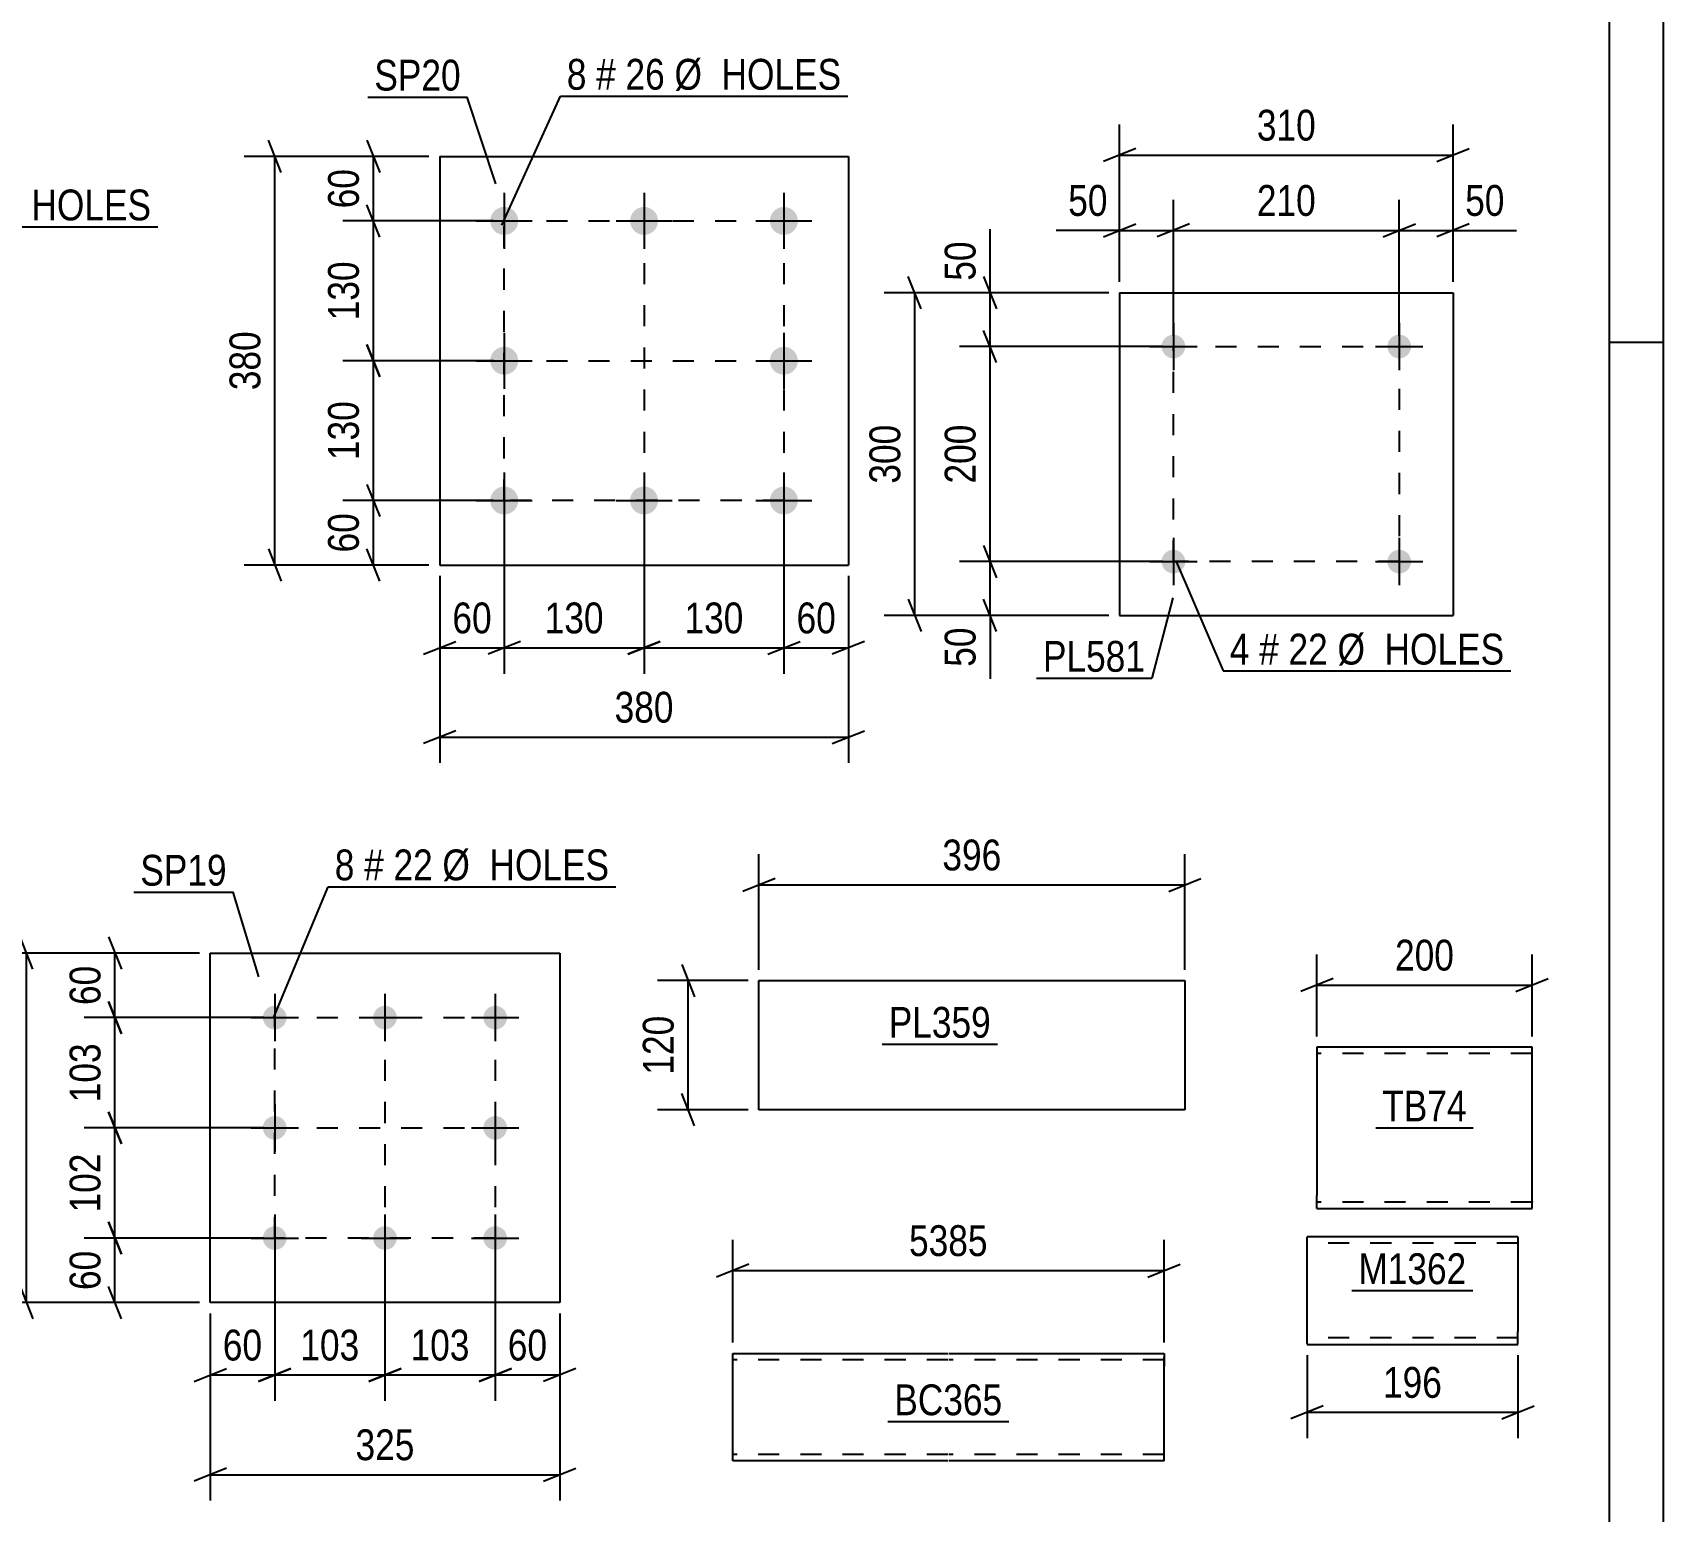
# Model space of a CAD drawing. Header units: millimetres. Extents: x 0 to 594, y 0 to 420.
# Drawn here: x 442.4 to 594, y 189.3 to 326.8 of the extents above; entities that cross this region are included whole.
import ezdxf

# ---------------------------------------------------------------- set-up
doc = ezdxf.new("R2010")
doc.units = ezdxf.units.MM
doc.linetypes.add('DXK_LINE_DOT2', pattern=[3.9198, 1.9599, -1.9599])
doc.styles.add('Arial Narrow', font='ARIALN.TTF', dxfattribs={"height": 0.2})

# ---------------------------------------------------------------- blocks, each defined once
blk = doc.blocks.new('Unknown-570345951-1135')
at = {"color": 5, "linetype": 'Continuous'}
for p, q in [((594, 0), (594, 420)), ((589, 5), (589, 415)), ((594, 298), (589, 298))]:
    blk.add_line(p, q, dxfattribs=at)
blk = doc.blocks.new('Part-570345951-2821 - 2807')
at = {"color": 2, "linetype": 'Continuous'}
for p, q in [((509.9, 226.66), (509.9, 238.66)), ((509.9, 238.66), (549.5, 238.66)), ((549.5, 238.66), (549.5, 226.66)), ((549.5, 226.66), (509.9, 226.66))]:
    blk.add_line(p, q, dxfattribs=at)
blk = doc.blocks.new('Part-570345951-2791 - 2776')
at = {"color": 2, "linetype": 'Continuous'}
for p, q in [((581.79, 232.47), (561.79, 232.47)), ((561.79, 232.47), (561.79, 218.67)), ((581.79, 218.67), (581.79, 232.47)), ((561.79, 217.82), (561.79, 218.67)), ((581.79, 217.47), (581.79, 218.67)), ((561.79, 217.56), (561.79, 217.82)), ((561.79, 217.47), (561.79, 217.56)), ((561.79, 217.47), (581.79, 217.47))]:
    blk.add_line(p, q, dxfattribs=at)
at = {"color": 7, "linetype": 'DXK_LINE_DOT2'}
for p, q in [((561.79, 232.37), (561.79, 231.27)), ((581.79, 231.87), (561.79, 231.87)), ((561.79, 218.11), (561.79, 218.67)), ((581.79, 218.07), (581.79, 218.44)), ((561.79, 218.07), (561.79, 218.11)), ((561.79, 217.82), (561.79, 218.11)), ((581.79, 218.07), (561.79, 218.07)), ((581.79, 218.11), (581.79, 218.07))]:
    blk.add_line(p, q, dxfattribs=at)
blk = doc.blocks.new('Part-570345951-3059 - 3043')
at = {"color": 2, "linetype": 'Continuous'}
for p, q in [((507.47, 194.09), (507.47, 204)), ((507.47, 204), (527.47, 204)), ((527.57, 204), (547.57, 204)), ((547.57, 204), (547.57, 203.91)), ((547.57, 203.91), (547.57, 202.8)), ((547.57, 194), (547.57, 202.8)), ((507.47, 194), (507.47, 194.09)), ((527.47, 194), (507.47, 194)), ((547.57, 194), (527.57, 194))]:
    blk.add_line(p, q, dxfattribs=at)
at = {"color": 7, "linetype": 'DXK_LINE_DOT2'}
for p, q in [((527.47, 203.4), (507.47, 203.4)), ((547.57, 203.4), (527.57, 203.4)), ((547.57, 202.8), (547.57, 203.65)), ((507.47, 194.6), (507.47, 194.64)), ((527.47, 194.6), (507.47, 194.6)), ((547.57, 194.6), (527.57, 194.6)), ((547.57, 194.6), (547.57, 194.64)), ((507.47, 194), (507.47, 194))]:
    blk.add_line(p, q, dxfattribs=at)
blk = doc.blocks.new('Part-570345951-2939 - 2890')
at = {"color": 2, "linetype": 'Continuous'}
for p, q in [((458.88, 208.72), (458.88, 241.22)), ((458.88, 241.22), (491.38, 241.22)), ((491.38, 241.22), (491.38, 208.72)), ((491.38, 208.72), (458.88, 208.72))]:
    blk.add_line(p, q, dxfattribs=at)
blk = doc.blocks.new('Bolt-570345951-2924 - 2890')
at = {"linetype": 'Continuous'}
for points in [[(464.88, 236.32, -1), (464.88, 234.12, -1)], [(475.13, 236.32, -1), (475.13, 234.12, -1)], [(485.38, 236.32, -1), (485.38, 234.12, -1)], [(464.88, 226.07, -1), (464.88, 223.87, -1)], [(485.38, 226.07, -1), (485.38, 223.87, -1)], [(464.88, 215.82, -1), (464.88, 213.62, -1)], [(475.13, 215.82, -1), (475.13, 213.62, -1)], [(485.38, 215.82, -1), (485.38, 213.62, -1)]]:
    blk.add_hatch(color=1, dxfattribs=at).paths.add_polyline_path(points)
at = {"color": 1, "linetype": 'Continuous'}
for p, q in [((464.88, 237.42), (464.88, 233.02)), ((475.13, 237.42), (475.13, 233.02)), ((485.38, 237.42), (485.38, 233.02)), ((462.68, 235.22), (467.08, 235.22)), ((472.93, 235.22), (477.33, 235.22)), ((483.18, 235.22), (487.58, 235.22)), ((464.88, 227.17), (464.88, 222.77)), ((485.38, 227.17), (485.38, 222.77)), ((462.68, 224.97), (467.08, 224.97)), ((483.18, 224.97), (487.58, 224.97)), ((464.88, 216.92), (464.88, 212.52)), ((475.13, 216.92), (475.13, 212.52)), ((485.38, 216.92), (485.38, 212.52)), ((462.68, 214.72), (467.08, 214.72)), ((472.93, 214.72), (477.33, 214.72)), ((483.18, 214.72), (487.58, 214.72))]:
    blk.add_line(p, q, dxfattribs=at)
blk = doc.blocks.new('Part-570345951-2505 - 2489')
at = {"color": 2, "linetype": 'Continuous'}
for p, q in [((480.22, 315.3), (480.22, 277.3)), ((480.22, 315.3), (518.22, 315.3)), ((518.22, 315.3), (518.22, 277.3)), ((480.22, 277.3), (518.22, 277.3))]:
    blk.add_line(p, q, dxfattribs=at)
blk = doc.blocks.new('Bolt-570345951-2538 - 2489')
at = {"linetype": 'Continuous'}
for points in [[(486.22, 310.6, -1), (486.22, 308, -1)], [(499.22, 310.6, -1), (499.22, 308, -1)], [(512.22, 310.6, -1), (512.22, 308, -1)], [(486.22, 297.6, -1), (486.22, 295, -1)], [(512.22, 297.6, -1), (512.22, 295, -1)], [(486.22, 284.6, -1), (486.22, 282, -1)], [(499.22, 284.6, -1), (499.22, 282, -1)], [(512.22, 284.6, -1), (512.22, 282, -1)]]:
    blk.add_hatch(color=1, dxfattribs=at).paths.add_polyline_path(points)
at = {"color": 1, "linetype": 'Continuous'}
for p, q in [((486.22, 311.9), (486.22, 306.7)), ((499.22, 311.9), (499.22, 306.7)), ((512.22, 311.9), (512.22, 306.7)), ((483.62, 309.3), (488.82, 309.3)), ((496.62, 309.3), (501.82, 309.3)), ((509.62, 309.3), (514.82, 309.3)), ((486.22, 298.9), (486.22, 293.7)), ((512.22, 298.9), (512.22, 293.7)), ((483.62, 296.3), (488.82, 296.3)), ((509.62, 296.3), (514.82, 296.3)), ((486.22, 285.9), (486.22, 280.7)), ((499.22, 285.9), (499.22, 280.7)), ((512.22, 285.9), (512.22, 280.7)), ((483.62, 283.3), (488.82, 283.3)), ((496.62, 283.3), (501.82, 283.3)), ((509.62, 283.3), (514.82, 283.3))]:
    blk.add_line(p, q, dxfattribs=at)
blk = doc.blocks.new('Part-570345951-2473 - 2459')
at = {"color": 2, "linetype": 'Continuous'}
for p, q in [((580.47, 214.84), (560.87, 214.84)), ((560.87, 204.93), (560.87, 214.84)), ((580.47, 214.84), (580.47, 206.04)), ((560.87, 204.93), (560.87, 204.84)), ((560.87, 204.84), (580.47, 204.84)), ((580.47, 204.84), (580.47, 206.04))]:
    blk.add_line(p, q, dxfattribs=at)
at = {"color": 7, "linetype": 'DXK_LINE_DOT2'}
for p, q in [((580.47, 214.24), (560.87, 214.24)), ((560.87, 205.44), (560.87, 205.49)), ((580.47, 205.44), (560.87, 205.44)), ((580.47, 205.49), (580.47, 205.81)), ((580.47, 205.44), (580.47, 205.49))]:
    blk.add_line(p, q, dxfattribs=at)
blk = doc.blocks.new('Bolt-570345951-2272 - 2238')
at = {"linetype": 'Continuous'}
for points in [[(549.54, 297.62, -1), (547.34, 297.62, -1)], [(570.54, 297.62, -1), (568.34, 297.62, -1)]]:
    blk.add_hatch(color=1, dxfattribs=at).paths.add_polyline_path(points)
at = {"color": 1, "linetype": 'Continuous'}
for p, q in [((548.44, 299.82), (548.44, 295.42)), ((569.44, 299.82), (569.44, 295.42)), ((546.24, 297.62), (550.64, 297.62)), ((567.24, 297.62), (571.64, 297.62))]:
    blk.add_line(p, q, dxfattribs=at)
blk = doc.blocks.new('Bolt-570345951-2277 - 2238')
at = {"linetype": 'Continuous'}
for points in [[(549.54, 277.62, -1), (547.34, 277.62, -1)], [(570.54, 277.62, -1), (568.34, 277.62, -1)]]:
    blk.add_hatch(color=1, dxfattribs=at).paths.add_polyline_path(points)
at = {"color": 1, "linetype": 'Continuous'}
for p, q in [((548.44, 279.82), (548.44, 275.42)), ((569.44, 279.82), (569.44, 275.42)), ((546.24, 277.62), (550.64, 277.62)), ((567.24, 277.62), (571.64, 277.62))]:
    blk.add_line(p, q, dxfattribs=at)
blk = doc.blocks.new('Part-570345951-2292 - 2238')
at = {"color": 2, "linetype": 'Continuous'}
for p, q in [((543.44, 302.62), (543.44, 272.62)), ((543.44, 302.62), (574.44, 302.62)), ((574.44, 302.62), (574.44, 272.62)), ((543.44, 272.62), (574.44, 272.62))]:
    blk.add_line(p, q, dxfattribs=at)
blk = doc.blocks.new('Rectangle-570345951-3029 - 2890')
at = {"color": 1, "linetype": 'DXK_LINE_DOT2'}
blk.add_lwpolyline([(464.88, 235.22), (485.38, 235.22), (485.38, 214.72), (464.88, 214.72), (464.88, 235.22)], close=True, dxfattribs=at)
blk = doc.blocks.new('Rectangle-570345951-2625 - 2489')
at = {"color": 1, "linetype": 'DXK_LINE_DOT2'}
blk.add_lwpolyline([(486.22, 309.3), (512.22, 309.3), (512.22, 283.3), (486.22, 283.3), (486.22, 309.3)], close=True, dxfattribs=at)
blk = doc.blocks.new('Rectangle-570345951-2401 - 2238')
at = {"color": 1, "linetype": 'DXK_LINE_DOT2'}
blk.add_lwpolyline([(548.44, 297.62), (569.44, 297.62), (569.44, 277.62), (548.44, 277.62), (548.44, 297.62)], close=True, dxfattribs=at)
blk = doc.blocks.new('Line-570345951-3019 - 2890')
at = {"color": 1, "linetype": 'DXK_LINE_DOT2'}
blk.add_line((475.13, 235.22), (475.13, 214.42), dxfattribs=at)
blk = doc.blocks.new('Line-570345951-2618 - 2489')
at = {"color": 1, "linetype": 'DXK_LINE_DOT2'}
blk.add_line((499.22, 309.3), (499.22, 283.3), dxfattribs=at)
blk = doc.blocks.new('Line-570345951-3012 - 2890')
at = {"color": 1, "linetype": 'DXK_LINE_DOT2'}
blk.add_line((464.88, 224.97), (485.38, 224.97), dxfattribs=at)
blk = doc.blocks.new('Line-570345951-2611 - 2489')
at = {"color": 1, "linetype": 'DXK_LINE_DOT2'}
blk.add_line((486.22, 296.3), (512.22, 296.3), dxfattribs=at)
blk = doc.blocks.new('StraightDimension-570345951-2823 - 2807')
at = {"color": 7, "linetype": 'Continuous'}
for p, q in [((509.9, 239.66), (509.9, 250.41)), ((549.5, 239.66), (549.5, 250.41)), ((511.4, 248.16), (508.4, 246.96)), ((509.9, 247.56), (549.5, 247.56)), ((548, 246.96), (551, 248.16))]:
    blk.add_line(p, q, dxfattribs=at)
at = {"color": 0}
blk.add_wipeout([(533.04, 248.31), (533.04, 252.51), (526.36, 252.51), (526.36, 248.31)], dxfattribs=at)
at = {"color": 3, "style": 'Arial Narrow'}
blk.add_text('396', height=2.863, dxfattribs=at).set_placement((526.96, 248.91))
blk = doc.blocks.new('StraightDimension-570345951-2834 - 2807')
at = {"color": 7, "linetype": 'Continuous'}
for p, q in [((502.72, 240.16), (503.92, 237.16)), ((508.9, 238.66), (500.47, 238.66)), ((503.32, 226.66), (503.32, 238.66)), ((503.92, 225.16), (502.72, 228.16)), ((508.9, 226.66), (500.47, 226.66))]:
    blk.add_line(p, q, dxfattribs=at)
at = {"color": 0}
blk.add_wipeout([(502.57, 236), (498.37, 236), (498.37, 229.32), (502.57, 229.32)], dxfattribs=at)
at = {"color": 3, "style": 'Arial Narrow'}
blk.add_text('120', height=2.863, rotation=90.0002, dxfattribs=at).set_placement((501.97, 229.92))
blk = doc.blocks.new('StraightDimension-570345951-2793 - 2776')
at = {"color": 7, "linetype": 'Continuous'}
for p, q in [((561.79, 233.47), (561.79, 241.1)), ((581.79, 233.47), (581.79, 241.1)), ((563.29, 238.85), (560.29, 237.65)), ((561.79, 238.25), (581.79, 238.25)), ((580.29, 237.65), (583.29, 238.85))]:
    blk.add_line(p, q, dxfattribs=at)
at = {"color": 0}
blk.add_wipeout([(575.13, 239), (575.13, 243.2), (568.45, 243.2), (568.45, 239)], dxfattribs=at)
at = {"color": 3, "style": 'Arial Narrow'}
blk.add_text('200', height=2.863, dxfattribs=at).set_placement((569.05, 239.6))
blk = doc.blocks.new('StraightDimension-570345951-3062 - 3043')
at = {"color": 7, "linetype": 'Continuous'}
for p, q in [((507.47, 205), (507.47, 214.55)), ((547.57, 205), (547.57, 214.55)), ((508.97, 212.3), (505.97, 211.1)), ((546.07, 211.1), (549.07, 212.3)), ((507.47, 211.7), (547.57, 211.7))]:
    blk.add_line(p, q, dxfattribs=at)
at = {"color": 0}
blk.add_wipeout([(531.77, 212.45), (531.77, 216.65), (523.26, 216.65), (523.26, 212.45)], dxfattribs=at)
at = {"color": 3, "style": 'Arial Narrow'}
blk.add_text('5385', height=2.863, dxfattribs=at).set_placement((523.86, 213.05))
blk = doc.blocks.new('StraightDimension-570345951-2941 - 2890')
at = {"color": 7, "linetype": 'Continuous'}
for p, q in [((449.42, 216.22), (450.62, 213.22)), ((463.88, 214.72), (447.17, 214.72)), ((450.02, 208.72), (450.02, 214.72)), ((450.62, 207.22), (449.42, 210.22)), ((457.88, 208.72), (447.17, 208.72))]:
    blk.add_line(p, q, dxfattribs=at)
at = {"color": 0}
blk.add_wipeout([(449.27, 214.14), (445.07, 214.14), (445.07, 209.29), (449.27, 209.29)], dxfattribs=at)
at = {"color": 3, "style": 'Arial Narrow'}
blk.add_text('60', height=2.863, rotation=90.0002, dxfattribs=at).set_placement((448.67, 209.89))
blk = doc.blocks.new('StraightDimension-570345951-2951 - 2890')
at = {"color": 7, "linetype": 'Continuous'}
for p, q in [((449.42, 242.72), (450.62, 239.72)), ((457.88, 241.22), (447.17, 241.22)), ((450.02, 235.22), (450.02, 241.22)), ((450.62, 233.72), (449.42, 236.72)), ((463.88, 235.22), (447.17, 235.22))]:
    blk.add_line(p, q, dxfattribs=at)
at = {"color": 0}
blk.add_wipeout([(449.27, 240.64), (445.07, 240.64), (445.07, 235.79), (449.27, 235.79)], dxfattribs=at)
at = {"color": 3, "style": 'Arial Narrow'}
blk.add_text('60', height=2.863, rotation=90.0002, dxfattribs=at).set_placement((448.67, 236.39))
blk = doc.blocks.new('StraightDimension-570345951-2966 - 2890')
at = {"color": 7, "linetype": 'Continuous'}
for p, q in [((442.4, 239.72), (441.2, 242.72)), ((457.88, 241.22), (438.95, 241.22)), ((441.8, 208.72), (441.8, 241.22)), ((441.2, 210.22), (442.4, 207.22)), ((457.88, 208.72), (438.95, 208.72))]:
    blk.add_line(p, q, dxfattribs=at)
at = {"color": 0}
blk.add_wipeout([(441.05, 228.31), (436.85, 228.31), (436.85, 221.62), (441.05, 221.62)], dxfattribs=at)
at = {"color": 3, "style": 'Arial Narrow'}
blk.add_text('325', height=2.863, rotation=90.0002, dxfattribs=at).set_placement((440.45, 222.22))
blk = doc.blocks.new('StraightDimension-570345951-10480 - 2890')
at = {"color": 7, "linetype": 'Continuous'}
for p, q in [((475.13, 213.72), (475.13, 199.59)), ((485.38, 213.72), (485.38, 199.59)), ((473.63, 201.39), (476.63, 202.59)), ((475.13, 201.99), (485.38, 201.99)), ((486.88, 202.59), (483.88, 201.39))]:
    blk.add_line(p, q, dxfattribs=at)
at = {"color": 0}
blk.add_wipeout([(483.59, 202.74), (483.59, 206.94), (476.91, 206.94), (476.91, 202.74)], dxfattribs=at)
at = {"color": 3, "style": 'Arial Narrow'}
blk.add_text('103', height=2.863, dxfattribs=at).set_placement((477.51, 203.34))
blk = doc.blocks.new('StraightDimension-570345951-2977 - 2890')
at = {"color": 7, "linetype": 'Continuous'}
for p, q in [((485.38, 213.72), (485.38, 199.59)), ((491.38, 207.72), (491.38, 199.59)), ((483.88, 201.39), (486.88, 202.59)), ((485.38, 201.99), (491.38, 201.99)), ((492.88, 202.59), (489.88, 201.39))]:
    blk.add_line(p, q, dxfattribs=at)
at = {"color": 0}
blk.add_wipeout([(490.81, 202.74), (490.81, 206.94), (485.95, 206.94), (485.95, 202.74)], dxfattribs=at)
at = {"color": 3, "style": 'Arial Narrow'}
blk.add_text('60', height=2.863, dxfattribs=at).set_placement((486.55, 203.34))
blk = doc.blocks.new('StraightDimension-570345951-2987 - 2890')
at = {"color": 7, "linetype": 'Continuous'}
for p, q in [((464.88, 213.72), (464.88, 199.59)), ((458.88, 207.72), (458.88, 199.59)), ((457.38, 201.39), (460.38, 202.59)), ((458.88, 201.99), (464.88, 201.99)), ((466.38, 202.59), (463.38, 201.39))]:
    blk.add_line(p, q, dxfattribs=at)
at = {"color": 0}
blk.add_wipeout([(464.31, 202.74), (464.31, 206.94), (459.45, 206.94), (459.45, 202.74)], dxfattribs=at)
at = {"color": 3, "style": 'Arial Narrow'}
blk.add_text('60', height=2.863, dxfattribs=at).set_placement((460.05, 203.34))
blk = doc.blocks.new('StraightDimension-570345951-3002 - 2890')
at = {"color": 7, "linetype": 'Continuous'}
for p, q in [((458.88, 207.72), (458.88, 190.32)), ((491.38, 207.72), (491.38, 190.32)), ((460.38, 193.32), (457.38, 192.12)), ((458.88, 192.72), (491.38, 192.72)), ((489.88, 192.12), (492.88, 193.32))]:
    blk.add_line(p, q, dxfattribs=at)
at = {"color": 0}
blk.add_wipeout([(478.47, 193.47), (478.47, 197.67), (471.79, 197.67), (471.79, 193.47)], dxfattribs=at)
at = {"color": 3, "style": 'Arial Narrow'}
blk.add_text('325', height=2.863, dxfattribs=at).set_placement((472.39, 194.07))
blk = doc.blocks.new('StraightDimension-570345951-10456 - 2890')
at = {"color": 7, "linetype": 'Continuous'}
for p, q in [((449.42, 226.47), (450.62, 223.47)), ((463.88, 224.97), (447.17, 224.97)), ((450.02, 214.72), (450.02, 224.97)), ((450.62, 213.22), (449.42, 216.22)), ((463.88, 214.72), (447.17, 214.72))]:
    blk.add_line(p, q, dxfattribs=at)
at = {"color": 0}
blk.add_wipeout([(449.27, 223.18), (445.07, 223.18), (445.07, 216.5), (449.27, 216.5)], dxfattribs=at)
at = {"color": 3, "style": 'Arial Narrow'}
blk.add_text('102', height=2.863, rotation=90.0002, dxfattribs=at).set_placement((448.67, 217.1))
blk = doc.blocks.new('StraightDimension-570345951-10458 - 2890')
at = {"color": 7, "linetype": 'Continuous'}
for p, q in [((449.42, 236.72), (450.62, 233.72)), ((463.88, 235.22), (447.17, 235.22)), ((450.02, 224.97), (450.02, 235.22)), ((450.62, 223.47), (449.42, 226.47)), ((463.88, 224.97), (447.17, 224.97))]:
    blk.add_line(p, q, dxfattribs=at)
at = {"color": 0}
blk.add_wipeout([(449.27, 233.43), (445.07, 233.43), (445.07, 226.75), (449.27, 226.75)], dxfattribs=at)
at = {"color": 3, "style": 'Arial Narrow'}
blk.add_text('103', height=2.863, rotation=90.0002, dxfattribs=at).set_placement((448.67, 227.35))
blk = doc.blocks.new('StraightDimension-570345951-10478 - 2890')
at = {"color": 7, "linetype": 'Continuous'}
for p, q in [((464.88, 213.72), (464.88, 199.59)), ((475.13, 213.72), (475.13, 199.59)), ((463.38, 201.39), (466.38, 202.59)), ((464.88, 201.99), (475.13, 201.99)), ((476.63, 202.59), (473.63, 201.39))]:
    blk.add_line(p, q, dxfattribs=at)
at = {"color": 0}
blk.add_wipeout([(473.34, 202.74), (473.34, 206.94), (466.66, 206.94), (466.66, 202.74)], dxfattribs=at)
at = {"color": 3, "style": 'Arial Narrow'}
blk.add_text('103', height=2.863, dxfattribs=at).set_placement((467.26, 203.34))
blk = doc.blocks.new('StraightDimension-570345951-10590 - 2489')
at = {"color": 7, "linetype": 'Continuous'}
for p, q in [((486.22, 282.3), (486.22, 267.2)), ((499.22, 282.3), (499.22, 267.2)), ((487.72, 270.2), (484.72, 269)), ((497.72, 269), (500.72, 270.2)), ((486.22, 269.6), (499.22, 269.6))]:
    blk.add_line(p, q, dxfattribs=at)
at = {"color": 0}
blk.add_wipeout([(496.07, 270.35), (496.07, 274.55), (489.38, 274.55), (489.38, 270.35)], dxfattribs=at)
at = {"color": 3, "style": 'Arial Narrow'}
blk.add_text('130', height=2.863, dxfattribs=at).set_placement((489.98, 270.95))
blk = doc.blocks.new('StraightDimension-570345951-2540 - 2489')
at = {"color": 7, "linetype": 'Continuous'}
for p, q in [((480.22, 276.3), (480.22, 258.9)), ((518.22, 276.3), (518.22, 258.9)), ((481.72, 261.9), (478.72, 260.7)), ((480.22, 261.3), (518.22, 261.3)), ((516.72, 260.7), (519.72, 261.9))]:
    blk.add_line(p, q, dxfattribs=at)
at = {"color": 0}
blk.add_wipeout([(502.57, 262.05), (502.57, 266.25), (495.88, 266.25), (495.88, 262.05)], dxfattribs=at)
at = {"color": 3, "style": 'Arial Narrow'}
blk.add_text('380', height=2.863, dxfattribs=at).set_placement((496.48, 262.65))
blk = doc.blocks.new('StraightDimension-570345951-2551 - 2489')
at = {"color": 7, "linetype": 'Continuous'}
for p, q in [((486.22, 282.3), (486.22, 267.2)), ((480.22, 276.3), (480.22, 267.2)), ((478.72, 269), (481.72, 270.2)), ((487.72, 270.2), (484.72, 269)), ((480.22, 269.6), (486.22, 269.6))]:
    blk.add_line(p, q, dxfattribs=at)
at = {"color": 0}
blk.add_wipeout([(485.65, 270.35), (485.65, 274.55), (480.8, 274.55), (480.8, 270.35)], dxfattribs=at)
at = {"color": 3, "style": 'Arial Narrow'}
blk.add_text('60', height=2.863, dxfattribs=at).set_placement((481.4, 270.95))
blk = doc.blocks.new('StraightDimension-570345951-2565 - 2489')
at = {"color": 7, "linetype": 'Continuous'}
for p, q in [((512.22, 282.3), (512.22, 267.2)), ((518.22, 276.3), (518.22, 267.2)), ((510.72, 269), (513.72, 270.2)), ((519.72, 270.2), (516.72, 269)), ((512.22, 269.6), (518.22, 269.6))]:
    blk.add_line(p, q, dxfattribs=at)
at = {"color": 0}
blk.add_wipeout([(517.65, 270.35), (517.65, 274.55), (512.8, 274.55), (512.8, 270.35)], dxfattribs=at)
at = {"color": 3, "style": 'Arial Narrow'}
blk.add_text('60', height=2.863, dxfattribs=at).set_placement((513.4, 270.95))
blk = doc.blocks.new('StraightDimension-570345951-2576 - 2489')
at = {"color": 7, "linetype": 'Continuous'}
for p, q in [((465.49, 313.8), (464.29, 316.8)), ((479.22, 315.3), (462.04, 315.3)), ((464.89, 277.3), (464.89, 315.3)), ((464.29, 278.8), (465.49, 275.8)), ((479.22, 277.3), (462.04, 277.3))]:
    blk.add_line(p, q, dxfattribs=at)
at = {"color": 0}
blk.add_wipeout([(464.14, 299.64), (459.94, 299.64), (459.94, 292.96), (464.14, 292.96)], dxfattribs=at)
at = {"color": 3, "style": 'Arial Narrow'}
blk.add_text('380', height=2.863, rotation=90.0002, dxfattribs=at).set_placement((463.54, 293.56))
blk = doc.blocks.new('StraightDimension-570345951-2591 - 2489')
at = {"color": 7, "linetype": 'Continuous'}
for p, q in [((473.45, 284.8), (474.65, 281.8)), ((485.22, 283.3), (471.2, 283.3)), ((474.05, 277.3), (474.05, 283.3)), ((474.65, 275.8), (473.45, 278.8)), ((479.22, 277.3), (471.2, 277.3))]:
    blk.add_line(p, q, dxfattribs=at)
at = {"color": 0}
blk.add_wipeout([(473.3, 282.73), (469.1, 282.73), (469.1, 277.87), (473.3, 277.87)], dxfattribs=at)
at = {"color": 3, "style": 'Arial Narrow'}
blk.add_text('60', height=2.863, rotation=90.0002, dxfattribs=at).set_placement((472.7, 278.47))
blk = doc.blocks.new('StraightDimension-570345951-2601 - 2489')
at = {"color": 7, "linetype": 'Continuous'}
for p, q in [((473.45, 316.8), (474.65, 313.8)), ((479.22, 315.3), (471.2, 315.3)), ((474.05, 309.3), (474.05, 315.3)), ((474.65, 307.8), (473.45, 310.8)), ((485.22, 309.3), (471.2, 309.3))]:
    blk.add_line(p, q, dxfattribs=at)
at = {"color": 0}
blk.add_wipeout([(473.3, 314.73), (469.1, 314.73), (469.1, 309.87), (473.3, 309.87)], dxfattribs=at)
at = {"color": 3, "style": 'Arial Narrow'}
blk.add_text('60', height=2.863, rotation=90.0002, dxfattribs=at).set_placement((472.7, 310.47))
blk = doc.blocks.new('StraightDimension-570345951-10592 - 2489')
at = {"color": 7, "linetype": 'Continuous'}
for p, q in [((499.22, 282.3), (499.22, 267.2)), ((512.22, 282.3), (512.22, 267.2)), ((500.72, 270.2), (497.72, 269)), ((510.72, 269), (513.72, 270.2)), ((499.22, 269.6), (512.22, 269.6))]:
    blk.add_line(p, q, dxfattribs=at)
at = {"color": 0}
blk.add_wipeout([(509.07, 270.35), (509.07, 274.55), (502.38, 274.55), (502.38, 270.35)], dxfattribs=at)
at = {"color": 3, "style": 'Arial Narrow'}
blk.add_text('130', height=2.863, dxfattribs=at).set_placement((502.98, 270.95))
blk = doc.blocks.new('StraightDimension-570345951-10612 - 2489')
at = {"color": 7, "linetype": 'Continuous'}
for p, q in [((474.65, 294.8), (473.45, 297.8)), ((485.22, 296.3), (471.2, 296.3)), ((474.05, 283.3), (474.05, 296.3)), ((473.45, 284.8), (474.65, 281.8)), ((485.22, 283.3), (471.2, 283.3))]:
    blk.add_line(p, q, dxfattribs=at)
at = {"color": 0}
blk.add_wipeout([(473.3, 293.14), (469.1, 293.14), (469.1, 286.46), (473.3, 286.46)], dxfattribs=at)
at = {"color": 3, "style": 'Arial Narrow'}
blk.add_text('130', height=2.863, rotation=90.0002, dxfattribs=at).set_placement((472.7, 287.06))
blk = doc.blocks.new('StraightDimension-570345951-10614 - 2489')
at = {"color": 7, "linetype": 'Continuous'}
for p, q in [((474.65, 307.8), (473.45, 310.8)), ((485.22, 309.3), (471.2, 309.3)), ((474.05, 296.3), (474.05, 309.3)), ((473.45, 297.8), (474.65, 294.8)), ((485.22, 296.3), (471.2, 296.3))]:
    blk.add_line(p, q, dxfattribs=at)
at = {"color": 0}
blk.add_wipeout([(473.3, 306.14), (469.1, 306.14), (469.1, 299.46), (473.3, 299.46)], dxfattribs=at)
at = {"color": 3, "style": 'Arial Narrow'}
blk.add_text('130', height=2.863, rotation=90.0002, dxfattribs=at).set_placement((472.7, 300.06))
blk = doc.blocks.new('StraightDimension-570345951-2475 - 2459')
at = {"color": 7, "linetype": 'Continuous'}
for p, q in [((560.87, 203.84), (560.87, 196.12)), ((580.47, 203.84), (580.47, 196.12)), ((562.37, 199.12), (559.37, 197.92)), ((578.97, 197.92), (581.97, 199.12)), ((560.87, 198.52), (580.47, 198.52))]:
    blk.add_line(p, q, dxfattribs=at)
at = {"color": 0}
blk.add_wipeout([(574.01, 199.27), (574.01, 203.47), (567.33, 203.47), (567.33, 199.27)], dxfattribs=at)
at = {"color": 3, "style": 'Arial Narrow'}
blk.add_text('196', height=2.863, dxfattribs=at).set_placement((567.93, 199.87))
blk = doc.blocks.new('StraightDimension-570345951-2305 - 2238')
at = {"color": 7, "linetype": 'Continuous'}
for p, q in [((543.44, 303.62), (543.44, 311.27)), ((548.44, 298.62), (548.44, 311.27)), ((541.94, 307.82), (544.94, 309.02)), ((543.44, 308.42), (548.44, 308.42)), ((549.94, 309.02), (546.94, 307.82))]:
    blk.add_line(p, q, dxfattribs=at)
at = {"color": 0}
blk.add_wipeout([(542.92, 309.17), (542.92, 313.37), (538.06, 313.37), (538.06, 309.17)], dxfattribs=at)
at = {"color": 7, "linetype": 'Continuous'}
blk.add_line((543.44, 308.42), (537.54, 308.42), dxfattribs=at)
blk.add_line((543.44, 308.42), (537.54, 308.42), dxfattribs=at)
at = {"color": 3, "style": 'Arial Narrow'}
blk.add_text('50', height=2.863, dxfattribs=at).set_placement((538.66, 309.77))
blk = doc.blocks.new('StraightDimension-570345951-2334 - 2238')
at = {"color": 7, "linetype": 'Continuous'}
for p, q in [((569.44, 298.62), (569.44, 311.27)), ((574.44, 303.62), (574.44, 311.27)), ((567.94, 307.82), (570.94, 309.02)), ((569.44, 308.42), (574.44, 308.42)), ((575.94, 309.02), (572.94, 307.82))]:
    blk.add_line(p, q, dxfattribs=at)
at = {"color": 0}
blk.add_wipeout([(579.82, 309.17), (579.82, 313.37), (574.97, 313.37), (574.97, 309.17)], dxfattribs=at)
at = {"color": 7, "linetype": 'Continuous'}
blk.add_line((574.44, 308.42), (580.35, 308.42), dxfattribs=at)
blk.add_line((574.44, 308.42), (580.35, 308.42), dxfattribs=at)
at = {"color": 3, "style": 'Arial Narrow'}
blk.add_text('50', height=2.863, dxfattribs=at).set_placement((575.57, 309.77))
blk = doc.blocks.new('StraightDimension-570345951-2294 - 2238')
at = {"color": 7, "linetype": 'Continuous'}
for p, q in [((543.44, 303.62), (543.44, 318.27)), ((574.44, 303.62), (574.44, 318.27)), ((544.94, 316.02), (541.94, 314.82)), ((543.44, 315.42), (574.44, 315.42)), ((572.94, 314.82), (575.94, 316.02))]:
    blk.add_line(p, q, dxfattribs=at)
at = {"color": 0}
blk.add_wipeout([(562.28, 316.17), (562.28, 320.37), (555.6, 320.37), (555.6, 316.17)], dxfattribs=at)
at = {"color": 3, "style": 'Arial Narrow'}
blk.add_text('310', height=2.863, dxfattribs=at).set_placement((556.2, 316.77))
blk = doc.blocks.new('StraightDimension-570345951-2318 - 2238')
at = {"color": 7, "linetype": 'Continuous'}
for p, q in [((548.44, 298.62), (548.44, 311.27)), ((569.44, 298.62), (569.44, 311.27)), ((549.94, 309.02), (546.94, 307.82)), ((548.44, 308.42), (569.44, 308.42)), ((567.94, 307.82), (570.94, 309.02))]:
    blk.add_line(p, q, dxfattribs=at)
at = {"color": 0}
blk.add_wipeout([(562.28, 309.17), (562.28, 313.37), (555.6, 313.37), (555.6, 309.17)], dxfattribs=at)
at = {"color": 3, "style": 'Arial Narrow'}
blk.add_text('210', height=2.863, dxfattribs=at).set_placement((556.2, 309.77))
blk = doc.blocks.new('StraightDimension-570345951-2348 - 2238')
at = {"color": 7, "linetype": 'Continuous'}
for p, q in [((524.99, 301.12), (523.79, 304.12)), ((542.44, 302.62), (521.54, 302.62)), ((524.39, 272.62), (524.39, 302.62)), ((523.79, 274.12), (524.99, 271.12)), ((542.44, 272.62), (521.54, 272.62))]:
    blk.add_line(p, q, dxfattribs=at)
at = {"color": 0}
blk.add_wipeout([(523.64, 290.96), (519.44, 290.96), (519.44, 284.27), (523.64, 284.27)], dxfattribs=at)
at = {"color": 3, "style": 'Arial Narrow'}
blk.add_text('300', height=2.863, rotation=90.0002, dxfattribs=at).set_placement((523.04, 284.87))
blk = doc.blocks.new('StraightDimension-570345951-2359 - 2238')
at = {"color": 7, "linetype": 'Continuous'}
for p, q in [((530.79, 304.12), (531.99, 301.12)), ((542.44, 302.62), (528.54, 302.62)), ((531.39, 297.62), (531.39, 302.62)), ((531.99, 296.12), (530.79, 299.12)), ((547.44, 297.62), (528.54, 297.62))]:
    blk.add_line(p, q, dxfattribs=at)
at = {"color": 0}
blk.add_wipeout([(530.64, 308), (526.44, 308), (526.44, 303.14), (530.64, 303.14)], dxfattribs=at)
at = {"color": 7, "linetype": 'Continuous'}
blk.add_line((531.39, 302.62), (531.39, 308.52), dxfattribs=at)
blk.add_line((531.39, 302.62), (531.39, 308.52), dxfattribs=at)
at = {"color": 3, "style": 'Arial Narrow'}
blk.add_text('50', height=2.863, rotation=90.0002, dxfattribs=at).set_placement((530.04, 303.74))
blk = doc.blocks.new('StraightDimension-570345951-2372 - 2238')
at = {"color": 7, "linetype": 'Continuous'}
for p, q in [((531.99, 296.12), (530.79, 299.12)), ((547.44, 297.62), (528.54, 297.62)), ((531.39, 277.62), (531.39, 297.62)), ((530.79, 279.12), (531.99, 276.12)), ((547.44, 277.62), (528.54, 277.62))]:
    blk.add_line(p, q, dxfattribs=at)
at = {"color": 0}
blk.add_wipeout([(530.64, 290.96), (526.44, 290.96), (526.44, 284.28), (530.64, 284.28)], dxfattribs=at)
at = {"color": 3, "style": 'Arial Narrow'}
blk.add_text('200', height=2.863, rotation=90.0002, dxfattribs=at).set_placement((530.04, 284.88))
blk = doc.blocks.new('StraightDimension-570345951-2388 - 2238')
at = {"color": 7, "linetype": 'Continuous'}
for p, q in [((530.79, 279.12), (531.99, 276.12)), ((547.44, 277.62), (528.54, 277.62)), ((531.39, 272.62), (531.39, 277.62)), ((531.99, 271.12), (530.79, 274.12)), ((542.44, 272.62), (528.54, 272.62))]:
    blk.add_line(p, q, dxfattribs=at)
at = {"color": 0}
blk.add_wipeout([(530.64, 272.09), (526.44, 272.09), (526.44, 267.24), (530.64, 267.24)], dxfattribs=at)
at = {"color": 7, "linetype": 'Continuous'}
blk.add_line((531.39, 272.62), (531.39, 266.71), dxfattribs=at)
blk.add_line((531.39, 272.62), (531.39, 266.71), dxfattribs=at)
at = {"color": 3, "style": 'Arial Narrow'}
blk.add_text('50', height=2.863, rotation=90.0002, dxfattribs=at).set_placement((530.04, 267.84))
blk = doc.blocks.new('Mark-570345951-2819 - 2807')
at = {"color": 0}
blk.add_wipeout([(531.47, 233.35), (531.47, 236.35), (521.97, 236.35), (521.97, 233.35)], dxfattribs=at)
blk.add_wipeout([(531.47, 233.35), (531.47, 236.35), (521.97, 236.35), (521.97, 233.35)], dxfattribs=at)
at = {"color": 30, "linetype": 'Continuous'}
blk.add_line((521.37, 232.75), (532.07, 232.75), dxfattribs=at)
at = {"color": 3, "style": 'Arial Narrow'}
blk.add_text('PL359', height=2.863, dxfattribs=at).set_placement((521.97, 233.35))
blk = doc.blocks.new('Mark-570345951-2789 - 2776')
at = {"color": 0}
blk.add_wipeout([(575.72, 225.57), (575.72, 228.57), (567.86, 228.57), (567.86, 225.57)], dxfattribs=at)
blk.add_wipeout([(575.72, 225.57), (575.72, 228.57), (567.86, 228.57), (567.86, 225.57)], dxfattribs=at)
at = {"color": 30, "linetype": 'Continuous'}
blk.add_line((567.26, 224.97), (576.32, 224.97), dxfattribs=at)
at = {"color": 3, "style": 'Arial Narrow'}
blk.add_text('TB74', height=2.863, dxfattribs=at).set_placement((567.86, 225.57))
blk = doc.blocks.new('Mark-570345951-3057 - 3043')
at = {"color": 0}
blk.add_wipeout([(532.54, 198.25), (532.54, 201.25), (522.49, 201.25), (522.49, 198.25)], dxfattribs=at)
blk.add_wipeout([(532.54, 198.25), (532.54, 201.25), (522.49, 201.25), (522.49, 198.25)], dxfattribs=at)
at = {"color": 30, "linetype": 'Continuous'}
blk.add_line((521.89, 197.65), (533.14, 197.65), dxfattribs=at)
at = {"color": 3, "style": 'Arial Narrow'}
blk.add_text('BC365', height=2.863, dxfattribs=at).set_placement((522.49, 198.25))
blk = doc.blocks.new('Mark-570345951-2920 - 2890')
at = {"color": 0}
for points in [[(472.29, 247.99), (472.29, 250.99), (470.46, 250.99), (470.46, 247.99)], [(475.02, 247.99), (475.02, 250.99), (473.19, 250.99), (473.19, 247.99)], [(479.57, 247.99), (479.57, 250.99), (475.92, 250.99), (475.92, 247.99)], [(496, 247.99), (496, 250.99), (480.47, 250.99), (480.47, 247.99)]]:
    blk.add_wipeout(points, dxfattribs=at)
for points in [[(472.29, 247.99), (472.29, 250.99), (470.46, 250.99), (470.46, 247.99)], [(475.02, 247.99), (475.02, 250.99), (473.19, 250.99), (473.19, 247.99)], [(479.57, 247.99), (479.57, 250.99), (475.92, 250.99), (475.92, 247.99)], [(496, 247.99), (496, 250.99), (480.47, 250.99), (480.47, 247.99)]]:
    blk.add_wipeout(points, dxfattribs=at)
at = {"color": 7, "linetype": 'Continuous'}
for p, q in [((464.8, 235.27), (469.86, 247.39)), ((469.86, 247.39), (496.6, 247.39))]:
    blk.add_line(p, q, dxfattribs=at)
at = {"color": 3, "style": 'Arial Narrow'}
for s, height, p in [('8', 2.86, (470.46, 247.99)), ('#', 2.86, (473.19, 247.99)), ('22', 2.863, (475.92, 247.99)), ('Ø  HOLES', 2.863, (480.47, 247.99))]:
    blk.add_text(s, height=height, dxfattribs=at).set_placement(p)
blk = doc.blocks.new('Mark-570345951-2935 - 2890')
at = {"color": 0}
blk.add_wipeout([(460.42, 247.49), (460.42, 250.49), (452.38, 250.49), (452.38, 247.49)], dxfattribs=at)
blk.add_wipeout([(460.42, 247.49), (460.42, 250.49), (452.38, 250.49), (452.38, 247.49)], dxfattribs=at)
at = {"color": 30, "linetype": 'Continuous'}
for p in [(451.78, 246.89), (463.41, 239.02)]:
    blk.add_line(p, (461.02, 246.89), dxfattribs=at)
at = {"color": 3, "style": 'Arial Narrow'}
blk.add_text('SP19', height=2.863, dxfattribs=at).set_placement((452.38, 247.49))
blk = doc.blocks.new('Mark-570345951-2501 - 2489')
at = {"color": 0}
blk.add_wipeout([(482.18, 321.42), (482.18, 324.42), (474.14, 324.42), (474.14, 321.42)], dxfattribs=at)
blk.add_wipeout([(482.18, 321.42), (482.18, 324.42), (474.14, 324.42), (474.14, 321.42)], dxfattribs=at)
at = {"color": 30, "linetype": 'Continuous'}
for p in [(473.54, 320.82), (485.45, 312.75)]:
    blk.add_line(p, (482.78, 320.82), dxfattribs=at)
at = {"color": 3, "style": 'Arial Narrow'}
blk.add_text('SP20', height=2.863, dxfattribs=at).set_placement((474.14, 321.42))
blk = doc.blocks.new('Mark-570345951-2534 - 2489')
at = {"color": 0}
for points in [[(493.86, 321.5), (493.86, 324.5), (492.04, 324.5), (492.04, 321.5)], [(496.59, 321.5), (496.59, 324.5), (494.76, 324.5), (494.76, 321.5)], [(501.15, 321.5), (501.15, 324.5), (497.49, 324.5), (497.49, 321.5)], [(517.58, 321.5), (517.58, 324.5), (502.05, 324.5), (502.05, 321.5)]]:
    blk.add_wipeout(points, dxfattribs=at)
for points in [[(493.86, 321.5), (493.86, 324.5), (492.04, 324.5), (492.04, 321.5)], [(496.59, 321.5), (496.59, 324.5), (494.76, 324.5), (494.76, 321.5)], [(501.15, 321.5), (501.15, 324.5), (497.49, 324.5), (497.49, 321.5)], [(517.58, 321.5), (517.58, 324.5), (502.05, 324.5), (502.05, 321.5)]]:
    blk.add_wipeout(points, dxfattribs=at)
at = {"color": 7, "linetype": 'Continuous'}
for p, q in [((485.98, 308.9), (491.44, 320.9)), ((491.44, 320.9), (518.18, 320.9))]:
    blk.add_line(p, q, dxfattribs=at)
at = {"color": 3, "style": 'Arial Narrow'}
for s, height, p in [('8', 2.86, (492.04, 321.5)), ('#', 2.86, (494.76, 321.5)), ('26', 2.863, (497.49, 321.5)), ('Ø  HOLES', 2.863, (502.05, 321.5))]:
    blk.add_text(s, height=height, dxfattribs=at).set_placement(p)
blk = doc.blocks.new('Mark-570345951-2471 - 2459')
at = {"color": 0}
blk.add_wipeout([(575.69, 210.44), (575.69, 213.44), (565.64, 213.44), (565.64, 210.44)], dxfattribs=at)
blk.add_wipeout([(575.69, 210.44), (575.69, 213.44), (565.64, 213.44), (565.64, 210.44)], dxfattribs=at)
at = {"color": 30, "linetype": 'Continuous'}
blk.add_line((565.04, 209.84), (576.29, 209.84), dxfattribs=at)
at = {"color": 3, "style": 'Arial Narrow'}
blk.add_text('M1362', height=2.863, dxfattribs=at).set_placement((565.64, 210.44))
blk = doc.blocks.new('MarkSet-570345951-2449 - 2238')
at = {"color": 0}
for points in [[(555.51, 268.05), (555.51, 271.05), (553.68, 271.05), (553.68, 268.05)], [(558.24, 268.05), (558.24, 271.05), (556.41, 271.05), (556.41, 268.05)], [(562.8, 268.05), (562.8, 271.05), (559.14, 271.05), (559.14, 268.05)], [(579.22, 268.05), (579.22, 271.05), (563.7, 271.05), (563.7, 268.05)]]:
    blk.add_wipeout(points, dxfattribs=at)
for points in [[(555.51, 268.05), (555.51, 271.05), (553.68, 271.05), (553.68, 268.05)], [(558.24, 268.05), (558.24, 271.05), (556.41, 271.05), (556.41, 268.05)], [(562.8, 268.05), (562.8, 271.05), (559.14, 271.05), (559.14, 268.05)], [(579.22, 268.05), (579.22, 271.05), (563.7, 271.05), (563.7, 268.05)]]:
    blk.add_wipeout(points, dxfattribs=at)
at = {"color": 7, "linetype": 'Continuous'}
for p, q in [((548.7, 277.62), (553.08, 267.45)), ((553.08, 267.45), (579.82, 267.45))]:
    blk.add_line(p, q, dxfattribs=at)
at = {"color": 3, "style": 'Arial Narrow'}
for s, height, p in [('4', 2.86, (553.68, 268.05)), ('#', 2.86, (556.41, 268.05)), ('22', 2.863, (559.14, 268.05)), ('Ø  HOLES', 2.863, (563.7, 268.05))]:
    blk.add_text(s, height=height, dxfattribs=at).set_placement(p)
blk = doc.blocks.new('Mark-570345951-2288 - 2238')
at = {"color": 0}
blk.add_wipeout([(545.82, 267.38), (545.82, 270.38), (536.31, 270.38), (536.31, 267.38)], dxfattribs=at)
blk.add_wipeout([(545.82, 267.38), (545.82, 270.38), (536.31, 270.38), (536.31, 267.38)], dxfattribs=at)
at = {"color": 30, "linetype": 'Continuous'}
for p in [(548.4, 274.25), (535.71, 266.78)]:
    blk.add_line(p, (546.42, 266.78), dxfattribs=at)
at = {"color": 3, "style": 'Arial Narrow'}
blk.add_text('PL581', height=2.863, dxfattribs=at).set_placement((536.31, 267.38))
blk = doc.blocks.new('MarkSet-570345951-1990 - 1718')
at = {"color": 0}
for points in [[(429.7, 309.35), (429.7, 312.35), (427.87, 312.35), (427.87, 309.35)], [(432.43, 309.35), (432.43, 312.35), (430.6, 312.35), (430.6, 309.35)], [(436.98, 309.35), (436.98, 312.35), (433.33, 312.35), (433.33, 309.35)], [(453.41, 309.35), (453.41, 312.35), (437.88, 312.35), (437.88, 309.35)]]:
    blk.add_wipeout(points, dxfattribs=at)
for points in [[(429.7, 309.35), (429.7, 312.35), (427.87, 312.35), (427.87, 309.35)], [(432.43, 309.35), (432.43, 312.35), (430.6, 312.35), (430.6, 309.35)], [(436.98, 309.35), (436.98, 312.35), (433.33, 312.35), (433.33, 309.35)], [(453.41, 309.35), (453.41, 312.35), (437.88, 312.35), (437.88, 309.35)]]:
    blk.add_wipeout(points, dxfattribs=at)
at = {"color": 7, "linetype": 'Continuous'}
for p, q in [((418.27, 296.03), (427.27, 308.75)), ((427.27, 308.75), (454.01, 308.75))]:
    blk.add_line(p, q, dxfattribs=at)
at = {"color": 3, "style": 'Arial Narrow'}
for s, height, p in [('8', 2.86, (427.87, 309.35)), ('#', 2.86, (430.6, 309.35)), ('18', 2.863, (433.33, 309.35)), ('Ø  HOLES', 2.863, (437.88, 309.35))]:
    blk.add_text(s, height=height, dxfattribs=at).set_placement(p)

msp = doc.modelspace()

# ---------------------------------------------------------------- block references
for name in ['Unknown-570345951-1135', 'Part-570345951-2505 - 2489', 'Bolt-570345951-2538 - 2489', 'Rectangle-570345951-2625 - 2489', 'Line-570345951-2618 - 2489', 'Part-570345951-2292 - 2238', 'Bolt-570345951-2272 - 2238', 'Rectangle-570345951-2401 - 2238', 'Line-570345951-2611 - 2489', 'Bolt-570345951-2277 - 2238', 'Part-570345951-2939 - 2890', 'Part-570345951-2821 - 2807', 'Bolt-570345951-2924 - 2890', 'Rectangle-570345951-3029 - 2890', 'Line-570345951-3019 - 2890', 'Part-570345951-2791 - 2776', 'Line-570345951-3012 - 2890', 'Part-570345951-2473 - 2459', 'Part-570345951-3059 - 3043']:
    msp.add_blockref(name, (0, 0))

# ---------------------------------------------------------------- next in the draw order: block references
for name in ['StraightDimension-570345951-2305 - 2238', 'StraightDimension-570345951-2334 - 2238', 'MarkSet-570345951-1990 - 1718', 'StraightDimension-570345951-10590 - 2489', 'MarkSet-570345951-2449 - 2238', 'StraightDimension-570345951-2823 - 2807', 'Mark-570345951-2920 - 2890', 'StraightDimension-570345951-2951 - 2890', 'StraightDimension-570345951-2793 - 2776', 'Mark-570345951-2819 - 2807', 'Mark-570345951-2789 - 2776', 'StraightDimension-570345951-2941 - 2890', 'StraightDimension-570345951-3062 - 3043', 'StraightDimension-570345951-10480 - 2890', 'Mark-570345951-2471 - 2459', 'StraightDimension-570345951-2475 - 2459', 'Mark-570345951-3057 - 3043']:
    msp.add_blockref(name, (0, 0))

# ---------------------------------------------------------------- next in the draw order: block references
for name in ['StraightDimension-570345951-2294 - 2238', 'StraightDimension-570345951-2540 - 2489', 'StraightDimension-570345951-2966 - 2890', 'StraightDimension-570345951-2834 - 2807', 'StraightDimension-570345951-2977 - 2890']:
    msp.add_blockref(name, (0, 0))

# ---------------------------------------------------------------- next in the draw order: block references
for name in ['StraightDimension-570345951-2318 - 2238', 'StraightDimension-570345951-2551 - 2489', 'StraightDimension-570345951-2565 - 2489', 'Mark-570345951-2935 - 2890', 'StraightDimension-570345951-2987 - 2890']:
    msp.add_blockref(name, (0, 0))

# ---------------------------------------------------------------- next in the draw order: block references
for name in ['StraightDimension-570345951-2576 - 2489', 'StraightDimension-570345951-2348 - 2238', 'StraightDimension-570345951-10592 - 2489', 'StraightDimension-570345951-10456 - 2890', 'StraightDimension-570345951-3002 - 2890']:
    msp.add_blockref(name, (0, 0))

# ---------------------------------------------------------------- next in the draw order: block references
for name in ['StraightDimension-570345951-2601 - 2489', 'StraightDimension-570345951-2359 - 2238', 'StraightDimension-570345951-2591 - 2489', 'StraightDimension-570345951-10458 - 2890', 'StraightDimension-570345951-10478 - 2890']:
    msp.add_blockref(name, (0, 0))

# ---------------------------------------------------------------- next in the draw order: block references
for name in ['Mark-570345951-2501 - 2489', 'StraightDimension-570345951-2372 - 2238', 'StraightDimension-570345951-10612 - 2489']:
    msp.add_blockref(name, (0, 0))

# ---------------------------------------------------------------- next in the draw order: block references
for name in ['Mark-570345951-2534 - 2489', 'StraightDimension-570345951-10614 - 2489', 'StraightDimension-570345951-2388 - 2238']:
    msp.add_blockref(name, (0, 0))

# ---------------------------------------------------------------- next in the draw order: block references
msp.add_blockref('Mark-570345951-2288 - 2238', (0, 0))

doc.saveas('drawing.dxf')
